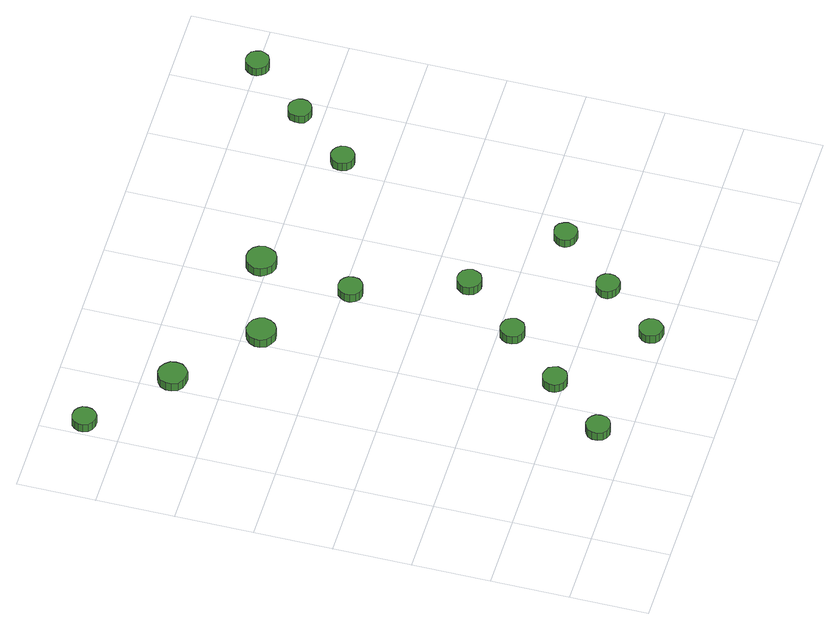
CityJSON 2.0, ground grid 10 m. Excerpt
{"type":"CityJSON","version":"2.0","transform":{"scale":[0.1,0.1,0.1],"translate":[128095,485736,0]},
"CityObjects":{
"tree1":{"type":"SolitaryVegetationObject","attributes":{"function":"something"},"geometry":[{"type":"MultiSurface","lod":"1","boundaries":[[[0,1,2,3,4,5,6,7,8,9,10,11,12,13,14]],[[15,16,17,18,19,20,21,22,23,24,25,26,27,28,29]],[[0,29,28,1]],[[1,28,27,2]],[[2,27,26,3]],[[3,26,25,4]],[[4,25,24,5]],[[5,24,23,6]],[[6,23,22,7]],[[7,22,21,8]],[[8,21,20,9]],[[9,20,19,10]],[[10,19,18,11]],[[11,18,17,12]],[[12,17,16,13]],[[13,16,15,14]],[[14,15,29,0]]]}]},
"tree2":{"type":"SolitaryVegetationObject","attributes":{"function":"something"},"geometry":[{"type":"MultiSurface","lod":"1","boundaries":[[[30,31,32,33,34,35,36,37,38,39,40,41,42,43,44]],[[45,46,47,48,49,50,51,52,53,54,55,56,57,58,59]],[[30,59,58,31]],[[31,58,57,32]],[[32,57,56,33]],[[33,56,55,34]],[[34,55,54,35]],[[35,54,53,36]],[[36,53,52,37]],[[37,52,51,38]],[[38,51,50,39]],[[39,50,49,40]],[[40,49,48,41]],[[41,48,47,42]],[[42,47,46,43]],[[43,46,45,44]],[[44,45,59,30]]]}]},
"tree3":{"type":"SolitaryVegetationObject","attributes":{"function":"something"},"geometry":[{"type":"MultiSurface","lod":"1","boundaries":[[[60,61,62,63,64,65,66,67,68,69,70,71,72,73,74]],[[75,76,77,78,79,80,81,82,83,84,85,86,87,88,89]],[[60,89,88,61]],[[61,88,87,62]],[[62,87,86,63]],[[63,86,85,64]],[[64,85,84,65]],[[65,84,83,66]],[[66,83,82,67]],[[67,82,81,68]],[[68,81,80,69]],[[69,80,79,70]],[[70,79,78,71]],[[71,78,77,72]],[[72,77,76,73]],[[73,76,75,74]],[[74,75,89,60]]]}]},
"tree4":{"type":"SolitaryVegetationObject","attributes":{"function":"something"},"geometry":[{"type":"MultiSurface","lod":"1","boundaries":[[[90,91,92,93,94,95,96,97,98,99,100,101,102,103,104]],[[105,106,107,108,109,110,111,112,113,114,115,116,117,118,119]],[[90,119,118,91]],[[91,118,117,92]],[[92,117,116,93]],[[93,116,115,94]],[[94,115,114,95]],[[95,114,113,96]],[[96,113,112,97]],[[97,112,111,98]],[[98,111,110,99]],[[99,110,109,100]],[[100,109,108,101]],[[101,108,107,102]],[[102,107,106,103]],[[103,106,105,104]],[[104,105,119,90]]]}]},
"tree5":{"type":"SolitaryVegetationObject","attributes":{"function":"something"},"geometry":[{"type":"MultiSurface","lod":"1","boundaries":[[[120,121,122,123,124,125,126,127,128,129,130,131,132,133,134]],[[135,136,137,138,139,140,141,142,143,144,145,146,147,148,149]],[[120,149,148,121]],[[121,148,147,122]],[[122,147,146,123]],[[123,146,145,124]],[[124,145,144,125]],[[125,144,143,126]],[[126,143,142,127]],[[127,142,141,128]],[[128,141,140,129]],[[129,140,139,130]],[[130,139,138,131]],[[131,138,137,132]],[[132,137,136,133]],[[133,136,135,134]],[[134,135,149,120]]]}]},
"tree6":{"type":"SolitaryVegetationObject","attributes":{"function":"something"},"geometry":[{"type":"MultiSurface","lod":"1","boundaries":[[[150,151,152,153,154,155,156,157,158,159,160,161,162,163,164]],[[165,166,167,168,169,170,171,172,173,174,175,176,177,178,179]],[[150,179,178,151]],[[151,178,177,152]],[[152,177,176,153]],[[153,176,175,154]],[[154,175,174,155]],[[155,174,173,156]],[[156,173,172,157]],[[157,172,171,158]],[[158,171,170,159]],[[159,170,169,160]],[[160,169,168,161]],[[161,168,167,162]],[[162,167,166,163]],[[163,166,165,164]],[[164,165,179,150]]]}]},
"tree7":{"type":"SolitaryVegetationObject","attributes":{"function":"something"},"geometry":[{"type":"MultiSurface","lod":"1","boundaries":[[[180,181,182,183,184,185,186,187,188,189,190,191,192,193,194]],[[195,196,197,198,199,200,201,202,203,204,205,206,207,208,209]],[[180,209,208,181]],[[181,208,207,182]],[[182,207,206,183]],[[183,206,205,184]],[[184,205,204,185]],[[185,204,203,186]],[[186,203,202,187]],[[187,202,201,188]],[[188,201,200,189]],[[189,200,199,190]],[[190,199,198,191]],[[191,198,197,192]],[[192,197,196,193]],[[193,196,195,194]],[[194,195,209,180]]]}]},
"tree8":{"type":"SolitaryVegetationObject","attributes":{"function":"something"},"geometry":[{"type":"MultiSurface","lod":"1","boundaries":[[[210,211,212,213,214,215,216,217,218,219,220,221,222,223,224]],[[225,226,227,228,229,230,231,232,233,234,235,236,237,238,239]],[[210,239,238,211]],[[211,238,237,212]],[[212,237,236,213]],[[213,236,235,214]],[[214,235,234,215]],[[215,234,233,216]],[[216,233,232,217]],[[217,232,231,218]],[[218,231,230,219]],[[219,230,229,220]],[[220,229,228,221]],[[221,228,227,222]],[[222,227,226,223]],[[223,226,225,224]],[[224,225,239,210]]]}]},
"tree9":{"type":"SolitaryVegetationObject","attributes":{"function":"something"},"geometry":[{"type":"MultiSurface","lod":"1","boundaries":[[[240,241,242,243,244,245,246,247,248,249,250,251,252,253,254]],[[255,256,257,258,259,260,261,262,263,264,265,266,267,268,269]],[[240,269,268,241]],[[241,268,267,242]],[[242,267,266,243]],[[243,266,265,244]],[[244,265,264,245]],[[245,264,263,246]],[[246,263,262,247]],[[247,262,261,248]],[[248,261,260,249]],[[249,260,259,250]],[[250,259,258,251]],[[251,258,257,252]],[[252,257,256,253]],[[253,256,255,254]],[[254,255,269,240]]]}]},
"tree10":{"type":"SolitaryVegetationObject","attributes":{"function":"something"},"geometry":[{"type":"MultiSurface","lod":"1","boundaries":[[[270,271,272,273,274,275,276,277,278,279,280,281,282,283,284]],[[285,286,287,288,289,290,291,292,293,294,295,296,297,298,299]],[[270,299,298,271]],[[271,298,297,272]],[[272,297,296,273]],[[273,296,295,274]],[[274,295,294,275]],[[275,294,293,276]],[[276,293,292,277]],[[277,292,291,278]],[[278,291,290,279]],[[279,290,289,280]],[[280,289,288,281]],[[281,288,287,282]],[[282,287,286,283]],[[283,286,285,284]],[[284,285,299,270]]]}]},
"tree11":{"type":"SolitaryVegetationObject","attributes":{"function":"something"},"geometry":[{"type":"MultiSurface","lod":"1","boundaries":[[[300,301,302,303,304,305,306,307,308,309,310,311,312,313,314]],[[315,316,317,318,319,320,321,322,323,324,325,326,327,328,329]],[[300,329,328,301]],[[301,328,327,302]],[[302,327,326,303]],[[303,326,325,304]],[[304,325,324,305]],[[305,324,323,306]],[[306,323,322,307]],[[307,322,321,308]],[[308,321,320,309]],[[309,320,319,310]],[[310,319,318,311]],[[311,318,317,312]],[[312,317,316,313]],[[313,316,315,314]],[[314,315,329,300]]]}]},
"tree12":{"type":"SolitaryVegetationObject","attributes":{"function":"something"},"geometry":[{"type":"MultiSurface","lod":"1","boundaries":[[[330,331,332,333,334,335,336,337,338,339,340,341,342,343,344]],[[345,346,347,348,349,350,351,352,353,354,355,356,357,358,359]],[[330,359,358,331]],[[331,358,357,332]],[[332,357,356,333]],[[333,356,355,334]],[[334,355,354,335]],[[335,354,353,336]],[[336,353,352,337]],[[337,352,351,338]],[[338,351,350,339]],[[339,350,349,340]],[[340,349,348,341]],[[341,348,347,342]],[[342,347,346,343]],[[343,346,345,344]],[[344,345,359,330]]]}]},
"tree13":{"type":"SolitaryVegetationObject","attributes":{"function":"something"},"geometry":[{"type":"MultiSurface","lod":"1","boundaries":[[[360,361,362,363,364,365,366,367,368,369,370,371,372,373,374]],[[375,376,377,378,379,380,381,382,383,384,385,386,387,388,389]],[[360,389,388,361]],[[361,388,387,362]],[[362,387,386,363]],[[363,386,385,364]],[[364,385,384,365]],[[365,384,383,366]],[[366,383,382,367]],[[367,382,381,368]],[[368,381,380,369]],[[369,380,379,370]],[[370,379,378,371]],[[371,378,377,372]],[[372,377,376,373]],[[373,376,375,374]],[[374,375,389,360]]]}]},
"tree14":{"type":"SolitaryVegetationObject","attributes":{"function":"something"},"geometry":[{"type":"MultiSurface","lod":"1","boundaries":[[[390,391,392,393,394,395,396,397,398,399,400,401,402,403,404]],[[405,406,407,408,409,410,411,412,413,414,415,416,417,418,419]],[[390,419,418,391]],[[391,418,417,392]],[[392,417,416,393]],[[393,416,415,394]],[[394,415,414,395]],[[395,414,413,396]],[[396,413,412,397]],[[397,412,411,398]],[[398,411,410,399]],[[399,410,409,400]],[[400,409,408,401]],[[401,408,407,402]],[[402,407,406,403]],[[403,406,405,404]],[[404,405,419,390]]]}]},
"tree15":{"type":"SolitaryVegetationObject","attributes":{"function":"something"},"geometry":[{"type":"MultiSurface","lod":"1","boundaries":[[[420,421,422,423,424,425,426,427,428,429,430,431,432,433,434]],[[435,436,437,438,439,440,441,442,443,444,445,446,447,448,449]],[[420,449,448,421]],[[421,448,447,422]],[[422,447,446,423]],[[423,446,445,424]],[[424,445,444,425]],[[425,444,443,426]],[[426,443,442,427]],[[427,442,441,428]],[[428,441,440,429]],[[429,440,439,430]],[[430,439,438,431]],[[431,438,437,432]],[[432,437,436,433]],[[433,436,435,434]],[[434,435,449,420]]]}]}
},
"vertices":[
[187,40,19],[186,46,19],[182,51,19],[177,54,19],[170,55,19],[164,53,19],[159,49,19],[157,43,19],[157,36,19],[159,30,19],[164,26,19],[170,24,19],[177,25,19],[182,28,19],[186,33,19],[186,33,6],[182,28,6],[177,25,6],[170,24,6],[164,26,6],[159,30,6],[157,36,6],[157,43,6],[159,49,6],[164,53,6],[170,55,6],[177,54,6],[182,51,6],[186,46,6],[187,40,6],
[34,648,18],[33,654,18],[29,659,18],[24,662,18],[17,663,18],[11,661,18],[7,657,18],[4,651,18],[4,645,18],[7,639,18],[11,635,18],[17,633,18],[24,633,18],[29,636,18],[33,642,18],[33,642,5],[29,636,5],[24,633,5],[17,633,5],[11,635,5],[7,639,5],[4,645,5],[4,651,5],[7,657,5],[11,661,5],[17,663,5],[24,662,5],[29,659,5],[33,654,5],[34,648,5],
[250,112,19],[248,118,19],[245,123,19],[239,126,19],[233,127,19],[226,125,19],[222,121,19],[219,115,19],[219,108,19],[222,102,19],[226,98,19],[233,96,19],[239,97,19],[245,100,19],[248,105,19],[248,105,6],[245,100,6],[239,97,6],[233,96,6],[226,98,6],[222,102,6],[219,108,6],[219,115,6],[222,121,6],[226,125,6],[233,127,6],[239,126,6],[245,123,6],[248,118,6],[250,112,6],
[134,563,18],[133,570,18],[128,576,18],[122,580,18],[114,581,18],[107,579,18],[101,574,18],[98,567,18],[98,559,18],[101,552,18],[107,547,18],[114,545,18],[122,545,18],[128,549,18],[133,555,18],[133,555,5],[128,549,5],[122,545,5],[114,545,5],[107,547,5],[101,552,5],[98,559,5],[98,567,5],[101,574,5],[107,579,5],[114,581,5],[122,580,5],[128,576,5],[133,570,5],[134,563,5],
[358,20,18],[357,26,18],[353,31,18],[348,34,18],[342,35,18],[336,33,18],[331,28,18],[329,23,18],[329,17,18],[331,11,18],[336,7,18],[342,5,18],[348,5,18],[353,9,18],[357,14,18],[357,14,5],[353,9,5],[348,5,5],[342,5,5],[336,7,5],[331,11,5],[329,17,5],[329,23,5],[331,28,5],[336,33,5],[342,35,5],[348,34,5],[353,31,5],[357,26,5],[358,20,5],
[313,182,19],[311,189,19],[308,194,19],[302,197,19],[296,198,19],[289,196,19],[285,192,19],[282,186,19],[282,179,19],[285,173,19],[289,169,19],[296,167,19],[302,168,19],[308,171,19],[311,176,19],[311,176,6],[308,171,6],[302,168,6],[296,167,6],[289,169,6],[285,173,6],[282,179,6],[282,186,6],[285,192,6],[289,196,6],[296,198,6],[302,197,6],[308,194,6],[311,189,6],[313,182,6],
[233,478,18],[231,485,18],[227,491,18],[220,495,18],[212,496,18],[205,494,18],[199,488,18],[196,481,18],[196,474,18],[199,467,18],[205,462,18],[212,459,18],[220,460,18],[227,464,18],[231,470,18],[231,470,5],[227,464,5],[220,460,5],[212,459,5],[205,462,5],[199,467,5],[196,474,5],[196,481,5],[199,488,5],[205,494,5],[212,496,5],[220,495,5],[227,491,5],[231,485,5],[233,478,5],
[416,91,17],[415,97,17],[411,102,17],[406,105,17],[399,105,17],[393,103,17],[389,99,17],[386,94,17],[386,87,17],[389,82,17],[393,78,17],[399,76,17],[406,76,17],[411,79,17],[415,85,17],[415,85,5],[411,79,5],[406,76,5],[399,76,5],[393,78,5],[389,82,5],[386,87,5],[386,94,5],[389,99,5],[393,103,5],[399,105,5],[406,105,5],[411,102,5],[415,97,5],[416,91,5],
[327,391,18],[326,398,18],[322,403,18],[317,406,18],[310,407,18],[304,405,18],[300,400,18],[297,395,18],[297,388,18],[300,382,18],[304,378,18],[310,376,18],[317,377,18],[322,380,18],[326,385,18],[326,385,5],[322,380,5],[317,377,5],[310,376,5],[304,378,5],[300,382,5],[297,388,5],[297,395,5],[300,400,5],[304,405,5],[310,407,5],[317,406,5],[322,403,5],[326,398,5],[327,391,5],
[376,254,20],[374,261,20],[371,266,20],[365,269,20],[359,270,20],[352,268,20],[348,263,20],[345,258,20],[345,251,20],[348,245,20],[352,241,20],[359,239,20],[365,240,20],[371,243,20],[374,248,20],[374,248,7],[371,243,7],[365,240,7],[359,239,7],[352,241,7],[348,245,7],[345,251,7],[345,258,7],[348,263,7],[352,268,7],[359,270,7],[365,269,7],[371,266,7],[374,261,7],[376,254,7],
[348,509,17],[346,517,17],[342,523,17],[335,527,17],[327,528,17],[319,526,17],[314,521,17],[310,513,17],[310,505,17],[314,498,17],[319,493,17],[327,490,17],[335,491,17],[342,495,17],[346,502,17],[346,502,4],[342,495,4],[335,491,4],[327,490,4],[319,493,4],[314,498,4],[310,505,4],[310,513,4],[314,521,4],[319,526,4],[327,528,4],[335,527,4],[342,523,4],[346,517,4],[348,509,4],
[484,163,17],[482,169,17],[479,174,17],[473,177,17],[467,177,17],[461,175,17],[457,171,17],[454,166,17],[454,159,17],[457,154,17],[461,150,17],[467,148,17],[473,148,17],[479,151,17],[482,156,17],[482,156,5],[479,151,5],[473,148,5],[467,148,5],[461,150,5],[457,154,5],[454,159,5],[454,166,5],[457,171,5],[461,175,5],[467,177,5],[473,177,5],[479,174,5],[482,169,5],[484,163,5],
[532,458,18],[531,464,18],[527,469,18],[522,472,18],[516,473,18],[510,471,18],[505,467,18],[503,461,18],[503,455,18],[505,449,18],[510,445,18],[516,443,18],[522,444,18],[527,447,18],[531,452,18],[531,452,5],[527,447,5],[522,444,5],[516,443,5],[510,445,5],[505,449,5],[503,455,5],[503,461,5],[505,467,5],[510,471,5],[516,473,5],[522,472,5],[527,469,5],[531,464,5],[532,458,5],
[593,529,18],[592,535,18],[588,540,18],[583,543,18],[577,544,18],[571,542,18],[566,538,18],[564,532,18],[564,526,18],[566,520,18],[571,516,18],[577,514,18],[583,515,18],[588,518,18],[592,523,18],[592,523,6],[588,518,6],[583,515,6],[577,514,6],[571,516,6],[566,520,6],[564,526,6],[564,532,6],[566,538,6],[571,542,6],[577,544,6],[583,543,6],[588,540,6],[592,535,6],[593,529,6],
[656,600,18],[654,606,18],[651,611,18],[645,614,18],[639,615,18],[633,613,18],[629,609,18],[626,603,18],[626,597,18],[629,591,18],[633,587,18],[639,585,18],[645,586,18],[651,589,18],[654,594,18],[654,594,5],[651,589,5],[645,586,5],[639,585,5],[633,587,5],[629,591,5],[626,597,5],[626,603,5],[629,609,5],[633,613,5],[639,615,5],[645,614,5],[651,611,5],[654,606,5],[656,600,5]
]}
